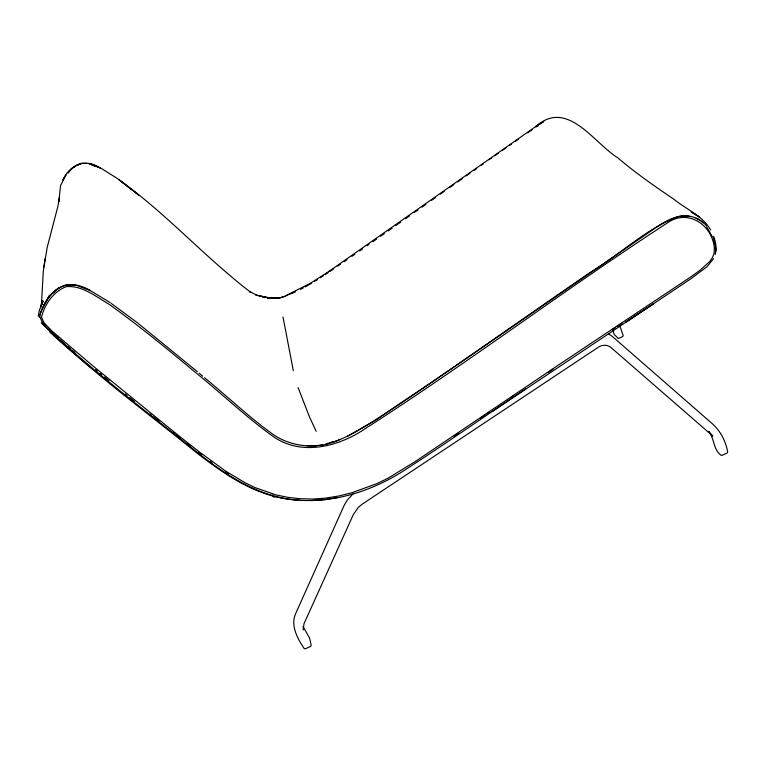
<?xml version="1.0" encoding="UTF-8"?>
<svg xmlns="http://www.w3.org/2000/svg" width="766" height="766" viewBox="0 0 766 766"><rect width="100%" height="100%" fill="white"/><g stroke="black" fill="none" stroke-linecap="round" stroke-linejoin="round"><path stroke-width="1.15" d="M715.233 254.427L715.817 249.764L715.262 244.45L713.462 238.303M266.472 297.371L257.347 295.398L249.457 291.549L251.047 292.545C205.077 257.52 166.394 213.542 119.161 179.905L138.656 195.052L117.849 178.823L101.179 168.329L89.881 163.723L100.509 168.118C85.179 157.719 70.213 164.46 62.908 180L65.895 174.983L60.543 185.669L58.848 201.697L59.557 197.207L57.776 206.849L47.186 247.428L43.298 271.174L41.393 305.873L42.245 300.464L40.502 307.626L43.174 300.961L39.439 310.019L38.3 316.147M43.834 267.047L44.438 263.236M44.6 262.068L45.204 258.305M39.631 317.421C40.416 310.9 43.652 305.079 47.099 299.611C57.326 283.324 73.9 280.768 90.292 290.477M715.387 253.374C716.986 247.667 715.559 241.711 713.577 236.282M713.539 258.688L707.047 266.692L690.731 278.91L492.203 411.543M68.203 173.059L70.865 169.746L75.719 165.695L81.282 163.244L86.682 163.541M353.116 493.878L347.343 499.949L344.03 505.646L295.255 614.524C290.592 626.195 297.85 639.064 304.15 648.515L305.347 648.821L310.747 646.312L311.159 645.259L309.665 638.212L302.934 626.416M74.216 167.381L75.815 166.05M535.491 126.696L543.831 121.468L535.616 126.61C567.309 98.307 593.65 142.926 617.836 157.834C635.569 173.039 654.806 186.339 674.137 199.419C686.355 209.511 702.537 215.61 710.647 229.944M414.215 212.622L418.083 209.894M421.942 207.165L425.81 204.436M431.603 200.338L435.471 197.609M440.306 194.2L444.165 191.462M449.968 187.373L453.836 184.644M457.695 181.915L462.53 178.497M466.303 175.835L470.085 173.164M473.867 170.492L476.701 168.491M481.421 165.159L483.317 163.828M488.986 159.835L491.82 157.844M494.645 155.843L498.427 153.19M502.199 150.538L505.981 147.876M388.18 230.959L392.039 228.239M395.888 225.53L400.714 222.13M405.53 218.741L409.389 216.022M367.23 245.656L369.135 244.316M372.937 241.654L376.738 238.982M380.549 236.311L384.35 233.649M509.725 145.262L511.592 143.96M515.327 141.346L518.132 139.393M344.212 261.685L347.094 259.674M351.9 256.332L354.782 254.331M359.58 250.989L362.462 248.988M527.63 132.824L532.504 129.492M328.93 271.394L535.616 126.61M329.993 271.403L333.785 268.809M337.576 266.223L340.42 264.27M480.071 418.466L484.888 415.21M486.822 413.899L489.713 411.945M525.907 388.764C484.093 416.618 443.035 445.611 400.704 472.67C389.387 479.612 377.447 485.481 364.98 490.058C336.236 500.658 304.447 503.99 274.544 496.454C245.398 488.976 220.484 471.119 196.977 453.06C144.544 410.442 89.172 370.505 41.249 322.783M454.018 436.103L458.853 432.838M510.472 397.908L513.44 395.898M654.901 228.268L431.488 382.493L374.718 420.668M548.121 372.544L553.071 369.212M612.293 329.782L615.222 327.838M617.185 326.546L622.069 323.3M329.16 271.25L310.833 283.037L287.633 294.776M320.485 277.685L323.338 275.798M325.234 274.544L328.087 272.658M536.411 126.878L538.393 125.624M655.84 227.684C665.846 220.799 677.508 214.126 690.137 216.414M314.596 281.39L317.555 279.542M373.789 421.233L347.831 436.055M305.079 286.963L311.628 283.228M300.521 289.366L303.259 287.92M276.095 496.32L274.324 497.144L273.318 496.837L272.265 494.922M292.401 293.177L295.561 291.741M77.663 165.236L80.43 164.029M324.305 444.768L332.31 441.791M331.668 442.604L339.683 439.655M286.187 295.398L292.421 293.167M285.249 296.337L279.868 297.869L272.332 298.127L279.868 297.869L286.953 295.542M325.387 444.558C343.235 440 359.062 430.052 374.631 420.563C447.631 372.477 518.639 321.461 590.739 272.054C620.182 254.465 645.767 228.852 678.044 216.567C688.404 214.336 700.057 217.448 706.616 226.114M324.123 499.719L337.452 497.546M317.009 445.716L307.185 445.755M320.159 445.429L323.3 445.142L313.648 445.668L317.047 445.534M319.307 445.448L323.3 445.142M311.063 500.591L322.936 499.796M279.868 297.869L267.238 297.936M315.429 445.917C300.703 446.578 285.699 443.045 273.452 434.667C249.142 417.355 227.588 396.52 204.474 377.686M267.401 297.955L273.673 298.185M299.573 500.255C260.919 498.206 227.416 476.184 197.934 452.955M267.411 297.39L255.729 295.13M262.556 297.265L264.892 297.601M90.273 290.592L76.102 285.144L66.202 284.789C55.746 288.045 48.296 296.815 43.394 306.256C61.041 275.291 35.188 319.518 39.966 317.134L42.637 322.85L44.907 325.253M88.837 163.665L95.281 166.385M608.731 334.043L612.178 336.331L710.791 422.392C719.896 429.841 725.507 440.383 727.7 451.863L727.145 452.984L721.84 455.444L720.806 455.071C713.146 449.355 714.544 438.659 708.78 431.641M696.074 218.138L700.622 220.79M90.321 290.592L110.18 302.608M225.539 472.134L228.536 474.02M111.137 303.317L136.98 322.419L197.379 371.663M198.097 452.218L201.812 455.004M210.152 461.285L212.01 462.683M180.115 438.123L176.486 435.241M187.306 443.753L190.006 445.869M197.887 452.917C145.53 410.432 90.781 370.294 42.331 323.329M153.516 416.876L159.031 421.29M172.81 432.302L174.648 433.776M125.26 394.011L127.079 395.486M129.818 397.698L134.376 401.394M149.858 413.937L151.678 415.411M95.52 369.633L97.32 371.108M100.02 373.329L101.821 374.804M104.521 377.025L109.021 380.712M67.743 346.404L70.424 348.654M72.215 350.158L74.905 352.408M65.56 346.251L90.828 367.556M199.15 373.166L202.703 376.183M54.491 334.771L58.025 337.883M60.667 340.209L65.081 344.097M49.694 332.042L65.684 346.366M701.493 221.297L703.064 222.896M708.847 431.631L712.84 436.074L611.038 347.563C607.553 344.47 602.086 344.614 598.361 347.199L362.414 504.018L358.392 507.312L353.346 514.551L303.987 623.744L303.154 630.006M706.855 227.071L712.447 237.077M316.157 431.325L309.349 416.58L298.079 387.558M612.388 329.275L614.217 334.483L618.382 338.553L622.768 336.523L623.198 335.575L619.924 326.125M713.481 238.389L715.262 244.45M713.51 240.112L714.688 244.115M293.321 370.639L282.999 317.057M715.023 247.246L715.243 249.343M714.391 249.525L713.931 253.785L712.39 257.692L709.776 261.474L699.933 270.341L689.831 277.56L559.697 364.185L414.942 461.764L387.922 478.262L376.709 483.7L351.757 492.768L338.61 496.014L325.397 498.168L312.442 499.039L299.832 498.714L287.71 497.325L276.181 494.951L255.135 487.645L245.197 482.81L225.434 470.985L199.036 451.691L179.234 436.132L92.724 365.784L52.011 331.046L43.921 322.591L41.479 317.296C44.667 304.217 53.448 291.473 66.383 286.628C82.517 285.364 95.779 296.614 108.954 304.179C138.483 325.33 166.567 348.386 194.478 371.615C220.867 392.843 245.359 416.512 272.887 436.294C301.172 456.402 338.524 446.856 365.143 428.701C467.643 363.084 564.839 289.5 666.899 223.241C688.021 207.71 713.472 225.587 714.391 249.525M52.557 293.206L58.886 288.006L52.509 293.254M653.092 304.064L625.621 322.237L653.101 304.064M699.272 216.96L691.286 211.943L699.272 216.96"/></g></svg>
